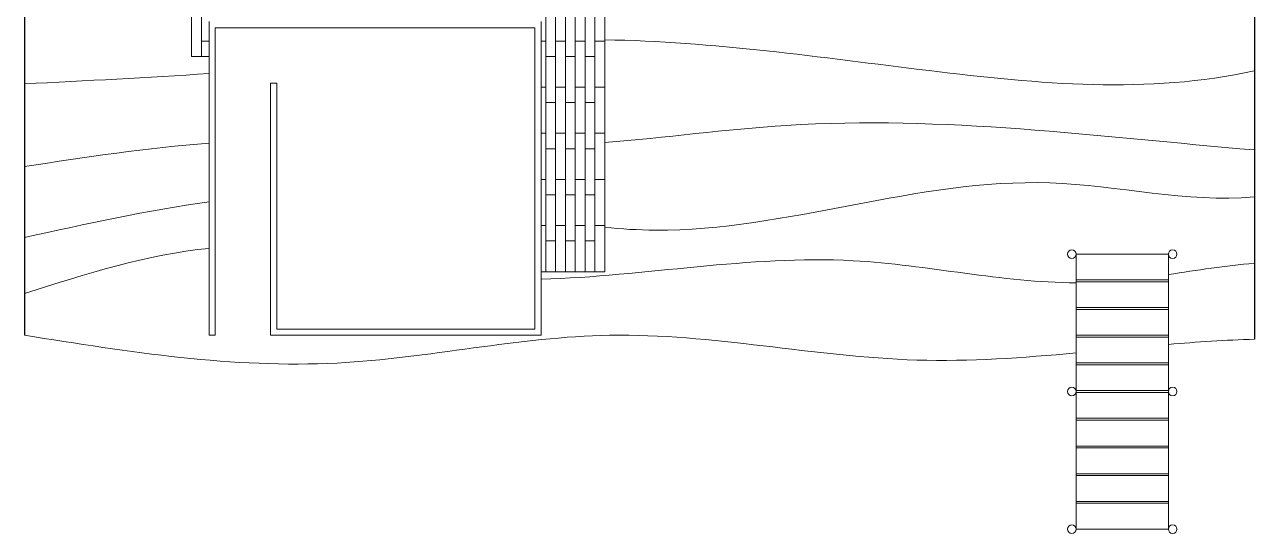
# Model space of a CAD drawing. Header units: millimetres. Extents: x 3468 to 20390, y -976 to 7887.
# Drawn here: x 14313 to 16313, y 5565 to 6392 of the extents above; entities that cross this region are included whole.
import ezdxf

# ---------------------------------------------------------------- set-up
doc = ezdxf.new("R2010")
doc.units = ezdxf.units.MM
doc.layers.add('ACQUA - water hatch', color=7, linetype='Continuous', lineweight=0, true_color=0x0f87ff)
for name, color, linetype, lineweight in [('curve di livello', 6, 'Continuous', 9), ('pavimentazione esterna', 51, 'Continuous', 15), ('Wall', 7, 'Continuous', 20)]:
    doc.layers.add(name, color=color, linetype=linetype, lineweight=lineweight)

msp = doc.modelspace()

# ---------------------------------------------------------------- linework, layer by layer
for p, q in [((16313, 7886.9), (16313, 5880.5)), ((14312.9, 6419.6), (14312.9, 6295.6)), ((14312.9, 6295.6), (14312.9, 6161.2)), ((14312.9, 6161.2), (14312.9, 6045.8)), ((14312.9, 6045.8), (14312.9, 5954.5)), ((14313, 5954.6), (14313, 5886.9))]:
    msp.add_line(p, q)
at = {"layer": 'ACQUA - water hatch'}
msp.add_open_spline([(14724.2, 5896.9), (14723.8, 5897), (14723.4, 5897.1), (14723, 5897.2)], degree=3, dxfattribs=at)
at = {"layer": 'curve di livello'}
for points, knots in [([(15256.6, 6462.9), (15340.1, 6470.9), (15693.4, 6527.1), (16068.3, 6377.4), (16312.9, 6486), (16312.9, 6486), (16312.9, 6486), (16312.9, 6486), (16313, 6486), (16313, 6486), (16313, 6486)], [948.136507, 948.136507, 948.136507, 948.136507, 1199.951019, 2002.883229, 2002.883229, 2002.883229, 2002.885334, 2002.885334, 2002.885334, 2002.970377, 2002.970377, 2002.970377, 2002.970377]), ([(15256.6, 6367.1), (15431.5, 6364.6), (15782.9, 6312.5), (16141, 6278.4), (16312.9, 6317), (16312.9, 6317), (16312.9, 6317), (16312.9, 6317), (16313, 6317), (16313, 6317), (16313, 6317.1)], [947.742027, 947.742027, 947.742027, 947.742027, 1475.410206, 2004.14526, 2004.14526, 2004.14526, 2004.146467, 2004.146467, 2004.146467, 2004.226908, 2004.226908, 2004.226908, 2004.226908]), ([(15256.6, 6200.1), (15355.1, 6207.9), (15705.9, 6257.4), (16059.8, 6209.8), (16312.9, 6188.1), (16312.9, 6188.1), (16312.9, 6188.1), (16312.9, 6188.1), (16313, 6188.1), (16313, 6188.1), (16313, 6188.1)], [946.255727, 946.255727, 946.255727, 946.255727, 1242.735896, 2004.889476, 2004.889476, 2004.889476, 2004.889607, 2004.889607, 2004.889607, 2004.969426, 2004.969426, 2004.969426, 2004.969426]), ([(15256.6, 6062.2), (15283.9, 6059.6), (15524.9, 6045.4), (15875.6, 6186.3), (16202.3, 6102), (16313, 6111.7), (16313, 6111.7), (16313, 6111.7), (16313, 6111.7), (16313, 6111.7), (16313, 6111.7), (16313, 6111.7)], [950.943563, 950.943563, 950.943563, 950.943563, 1033.490488, 1679.853616, 2013.397423, 2013.397423, 2013.397423, 2013.399494, 2013.399494, 2013.399494, 2013.420108, 2013.420108, 2013.420108, 2013.420108]), ([(15153, 5978), (15321.8, 5982.7), (15613.1, 6042), (15902.6, 5972.4), (16023.1, 5972.2)], [851.89565, 851.89565, 851.89565, 851.89565, 1359.236516, 1723.307966, 1723.307966, 1723.307966, 1723.307966]), ([(14313, 5886.9), (14482.5, 5859.9), (14800, 5809.5), (15282.6, 5923.6), (15683.7, 5832), (15936.7, 5850.3), (16023.1, 5858.2)], [0, 0, 0, 0, 510.207258, 955.712193, 1456.747415, 1716.625225, 1716.625225, 1716.625225, 1716.625225])]:
    msp.add_open_spline(points, degree=3, knots=knots, dxfattribs=at)
for points in [[(14312.9, 6295.6), (14413, 6300.6), (14513.1, 6305.6), (14613, 6312.3)], [(14312.9, 6161.2), (14412.9, 6176.4), (14512.8, 6191.5), (14613, 6199.2)], [(14312.9, 6045.8), (14413, 6067.8), (14513, 6089.9), (14613, 6103.7)], [(14313, 5954.6), (14412.8, 5986.6), (14512.7, 6018.7), (14613, 6028.2)], [(16173.1, 5985.6), (16219.7, 5992.5), (16266.3, 6000.2), (16313, 6003.9)], [(16173.1, 5872.1), (16219.7, 5876), (16266.4, 5879.2), (16313, 5880.5)]]:
    msp.add_open_spline(points, degree=3, dxfattribs=at)
at = {"layer": 'pavimentazione esterna'}
for p, q in [((14600.6, 6340.2), (14613, 6340.2)), ((15160.6, 5990.2), (15176.6, 5990.2)), ((15192.6, 5990.2), (15208.6, 5990.2)), ((15224.6, 5990.2), (15240.6, 5990.2))]:
    msp.add_line(p, q, dxfattribs=at)
for points in [[(14613, 6365.2), (14600.6, 6365.2), (14600.6, 6440.2)], [(15144.6, 6440.2), (15160.6, 6440.2), (15160.6, 6365.2), (15153, 6365.2)], [(15176.6, 6440.2), (15192.6, 6440.2), (15192.6, 6365.2), (15176.6, 6365.2), (15176.6, 6440.2)], [(15208.6, 6440.2), (15224.6, 6440.2), (15224.6, 6365.2), (15208.6, 6365.2), (15208.6, 6440.2)], [(15240.6, 6440.2), (15256.6, 6440.2), (15256.6, 6365.2), (15240.6, 6365.2), (15240.6, 6440.2)], [(14584.6, 6415.2), (14600.6, 6415.2), (14600.6, 6340.2), (14584.6, 6340.2), (14584.6, 6415.2)], [(15160.6, 6415.2), (15176.6, 6415.2), (15176.6, 6340.2), (15160.6, 6340.2), (15160.6, 6415.2)], [(15192.6, 6415.2), (15208.6, 6415.2), (15208.6, 6340.2), (15192.6, 6340.2), (15192.6, 6415.2)], [(15224.6, 6415.2), (15240.6, 6415.2), (15240.6, 6340.2), (15224.6, 6340.2), (15224.6, 6415.2)], [(15153, 6365.2), (15160.6, 6365.2), (15160.6, 6290.2), (15153, 6290.2)], [(15176.6, 6365.2), (15192.6, 6365.2), (15192.6, 6290.2), (15176.6, 6290.2), (15176.6, 6365.2)], [(15208.6, 6365.2), (15224.6, 6365.2), (15224.6, 6290.2), (15208.6, 6290.2), (15208.6, 6365.2)], [(15240.6, 6365.2), (15256.6, 6365.2), (15256.6, 6290.2), (15240.6, 6290.2), (15240.6, 6365.2)], [(15160.6, 6340.2), (15176.6, 6340.2), (15176.6, 6265.2), (15160.6, 6265.2), (15160.6, 6340.2)], [(15192.6, 6340.2), (15208.6, 6340.2), (15208.6, 6265.2), (15192.6, 6265.2), (15192.6, 6340.2)], [(15224.6, 6340.2), (15240.6, 6340.2), (15240.6, 6265.2), (15224.6, 6265.2), (15224.6, 6340.2)], [(15153, 6290.2), (15160.6, 6290.2), (15160.6, 6215.2), (15153, 6215.2)], [(15176.6, 6290.2), (15192.6, 6290.2), (15192.6, 6215.2), (15176.6, 6215.2), (15176.6, 6290.2)], [(15208.6, 6290.2), (15224.6, 6290.2), (15224.6, 6215.2), (15208.6, 6215.2), (15208.6, 6290.2)], [(15240.6, 6290.2), (15256.6, 6290.2), (15256.6, 6215.2), (15240.6, 6215.2), (15240.6, 6290.2)], [(15160.6, 6265.2), (15176.6, 6265.2), (15176.6, 6190.2), (15160.6, 6190.2), (15160.6, 6265.2)], [(15192.6, 6265.2), (15208.6, 6265.2), (15208.6, 6190.2), (15192.6, 6190.2), (15192.6, 6265.2)], [(15224.6, 6265.2), (15240.6, 6265.2), (15240.6, 6190.2), (15224.6, 6190.2), (15224.6, 6265.2)], [(15153, 6215.2), (15160.6, 6215.2), (15160.6, 6140.2), (15153, 6140.2)], [(15176.6, 6215.2), (15192.6, 6215.2), (15192.6, 6140.2), (15176.6, 6140.2), (15176.6, 6215.2)], [(15208.6, 6215.2), (15224.6, 6215.2), (15224.6, 6140.2), (15208.6, 6140.2), (15208.6, 6215.2)], [(15240.6, 6215.2), (15256.6, 6215.2), (15256.6, 6140.2), (15240.6, 6140.2), (15240.6, 6215.2)], [(15160.6, 6190.2), (15176.6, 6190.2), (15176.6, 6115.2), (15160.6, 6115.2), (15160.6, 6190.2)], [(15192.6, 6190.2), (15208.6, 6190.2), (15208.6, 6115.2), (15192.6, 6115.2), (15192.6, 6190.2)], [(15224.6, 6190.2), (15240.6, 6190.2), (15240.6, 6115.2), (15224.6, 6115.2), (15224.6, 6190.2)], [(15153, 6140.2), (15160.6, 6140.2), (15160.6, 6065.2), (15153, 6065.2)], [(15176.6, 6140.2), (15192.6, 6140.2), (15192.6, 6065.2), (15176.6, 6065.2), (15176.6, 6140.2)], [(15208.6, 6140.2), (15224.6, 6140.2), (15224.6, 6065.2), (15208.6, 6065.2), (15208.6, 6140.2)], [(15240.6, 6140.2), (15256.6, 6140.2), (15256.6, 6065.2), (15240.6, 6065.2), (15240.6, 6140.2)], [(15160.6, 6115.2), (15176.6, 6115.2), (15176.6, 6040.2), (15160.6, 6040.2), (15160.6, 6115.2)], [(15192.6, 6115.2), (15208.6, 6115.2), (15208.6, 6040.2), (15192.6, 6040.2), (15192.6, 6115.2)], [(15224.6, 6115.2), (15240.6, 6115.2), (15240.6, 6040.2), (15224.6, 6040.2), (15224.6, 6115.2)], [(15153, 6065.2), (15160.6, 6065.2), (15160.6, 5990.2), (15153, 5990.2)], [(15176.6, 6065.2), (15192.6, 6065.2), (15192.6, 5990.2), (15176.6, 5990.2), (15176.6, 6065.2)], [(15208.6, 6065.2), (15224.6, 6065.2), (15224.6, 5990.2), (15208.6, 5990.2), (15208.6, 6065.2)], [(15240.6, 6065.2), (15256.6, 6065.2), (15256.6, 5990.2), (15240.6, 5990.2), (15240.6, 6065.2)]]:
    msp.add_lwpolyline(points, dxfattribs=at)
at = {"layer": 'Wall'}
for p, q in [((14613, 5886.9), (14613, 6396.9)), ((14623, 5886.9), (14623, 6386.9)), ((14623, 6386.9), (15143, 6386.9)), ((15143, 6386.9), (15143, 5896.9)), ((15153, 6396.9), (15153, 5886.9)), ((14713, 6296.9), (14723, 6296.9)), ((14713, 5886.9), (14713, 6296.9)), ((14723, 5896.9), (14723, 6296.9)), ((16173.1, 6018.9), (16023.1, 6018.9)), ((16023.1, 5571.9), (16023.1, 6018.9)), ((16173.1, 5571.9), (16173.1, 6018.9)), ((16173.1, 5976.9), (16023.1, 5976.9)), ((16173.1, 5973.9), (16023.1, 5973.9)), ((16173.1, 5931.9), (16023.1, 5931.9)), ((16173.1, 5928.9), (16023.1, 5928.9)), ((14613, 5886.9), (14623, 5886.9)), ((14713, 5886.9), (15153, 5886.9)), ((15143, 5896.9), (14723, 5896.9)), ((16173.1, 5886.9), (16023.1, 5886.9)), ((16173.1, 5883.9), (16023.1, 5883.9)), ((16173.1, 5841.9), (16023.1, 5841.9)), ((16173.1, 5838.9), (16023.1, 5838.9)), ((16173.1, 5796.9), (16023.1, 5796.9)), ((16023.1, 5793.9), (16173.1, 5793.9)), ((16023.1, 5751.9), (16173.1, 5751.9)), ((16023.1, 5748.9), (16173.1, 5748.9)), ((16023.1, 5706.9), (16173.1, 5706.9)), ((16023.1, 5703.9), (16173.1, 5703.9)), ((16023.1, 5661.9), (16173.1, 5661.9)), ((16023.1, 5658.9), (16173.1, 5658.9)), ((16023.1, 5616.9), (16173.1, 5616.9)), ((16023.1, 5613.9), (16173.1, 5613.9)), ((16023.1, 5571.9), (16173.1, 5571.9))]:
    msp.add_line(p, q, dxfattribs=at)
for centre in [(16016.1, 6018.9), (16180.1, 6018.9), (16016.1, 5795.4), (16180.1, 5795.4), (16016.1, 5571.9), (16180.1, 5571.9)]:
    msp.add_circle(centre, 7, dxfattribs=at)

doc.saveas('drawing.dxf')
